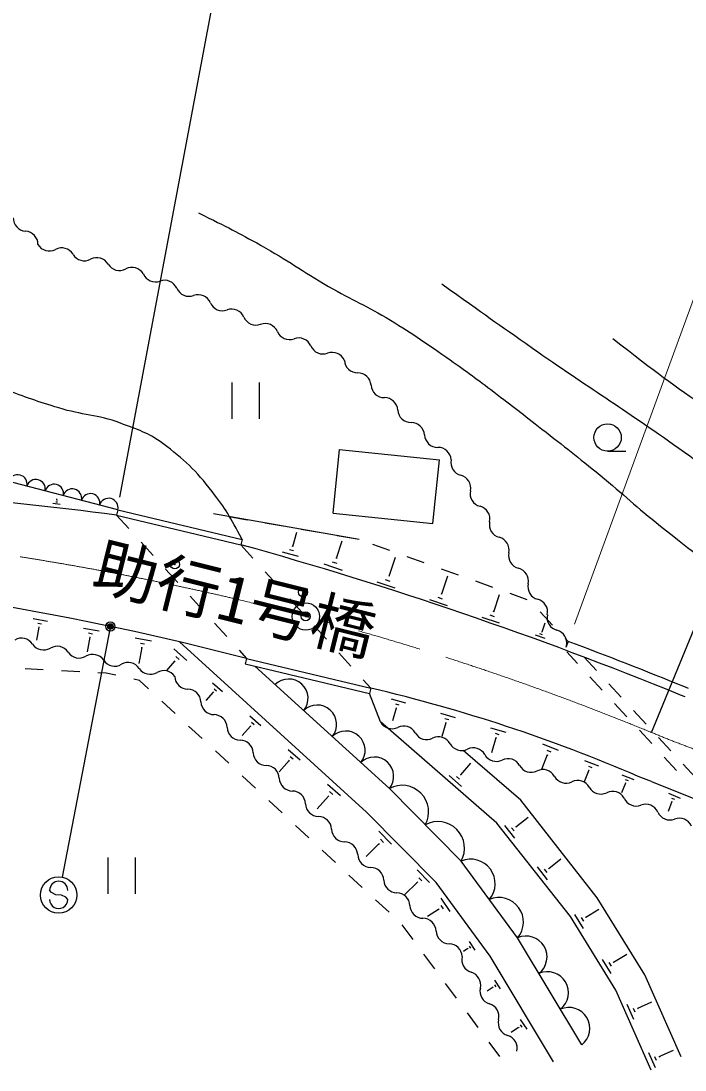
# Model space of a CAD drawing. Units: millimetres, scale not verified. Extents: x 40000 to 680000, y 20000 to 380000.
# Drawn here: x 347414 to 383818, y 261015 to 318554 of the extents above; entities that cross this region are included whole.
import ezdxf
from ezdxf.enums import TextEntityAlignment as Align

# ---------------------------------------------------------------- set-up
doc = ezdxf.new("R2010")
doc.units = ezdxf.units.MM
doc.header["$LTSCALE"] = 1000
doc.header["$PDMODE"] = 32
doc.header["$PDSIZE"] = 500
doc.linetypes.add('CHAIN', pattern=[18.5, 12, -1.5, 3.5, -1.5])
for name, color, linetype, lineweight in [('S-BGD', 7, 'Continuous', 25), ('S-BMK', 2, 'CHAIN', 13), ('S-BMK-SRVR', 3, 'Continuous', 25), ('S-STR-HTXT', 7, 'Continuous', 13), ('S-STR-STRC', 7, 'Continuous', 25)]:
    doc.layers.add(name, color=color, linetype=linetype, lineweight=lineweight)
doc.layers.add('S-OTRS', color=6, linetype='Continuous')
doc.styles.add('ＭＳ ゴシック', font='')
doc.styles.get('ＭＳ ゴシック').set_extended_font_data('MS Gothic')

msp = doc.modelspace()

# ---------------------------------------------------------------- linework, layer by layer
at = {"layer": 'S-BGD'}
for p, q in [((381972, 279532), (393395, 307272)), ((358975, 298730), (358975, 296730)), ((360475, 298730), (360475, 296730)), ((352723, 291745), (335769, 296133)), ((364521, 291561), (364882, 295042)), ((364882, 295042), (370353, 294475)), ((379575, 294962), (380575, 294962)), ((369992, 290994), (370353, 294475)), ((349378, 292280), (349386, 292352)), ((349156, 292104), (349554, 292059)), ((349317, 292187), (349416, 292175)), ((349365, 292282), (349390, 292279)), ((352723, 291745), (352653, 291453)), ((352723, 291745), (359531, 290120)), ((352653, 291453), (359462, 289828)), ((352653, 291453), (353325, 290712)), ((365957, 290119), (357969, 291527)), ((358832, 291375), (359817, 291201)), ((364521, 291561), (369992, 290994)), ((360802, 291027), (361787, 290854)), ((362771, 290680), (363756, 290507)), ((359531, 290120), (359462, 289828)), ((362315, 289736), (362542, 290518)), ((364708, 289084), (365026, 290032)), ((364741, 290333), (365726, 290160)), ((353996, 289971), (354667, 289230)), ((359462, 289828), (360133, 289087)), ((362625, 289173), (361753, 289426)), ((362361, 289486), (362143, 289549)), ((362343, 289728), (362288, 289744)), ((366677, 289861), (367619, 289524)), ((364749, 288793), (364499, 288876)), ((364739, 289074), (364677, 289094)), ((367605, 288109), (367951, 289139)), ((368560, 289186), (369502, 288849)), ((355339, 288489), (356010, 287748)), ((360804, 288346), (361476, 287605)), ((365039, 288417), (364041, 288753)), ((370443, 288512), (371385, 288175)), ((367936, 287444), (366940, 287778)), ((367646, 287818), (367397, 287902)), ((367636, 288099), (367574, 288120)), ((370483, 287126), (370815, 288114)), ((372326, 287838), (373268, 287501)), ((370513, 287116), (370453, 287136)), ((374209, 287163), (375150, 286826)), ((356682, 287007), (357353, 286266)), ((362147, 286864), (362819, 286123)), ((370804, 286480), (369836, 286805)), ((370523, 286844), (370281, 286925)), ((373333, 286153), (373650, 287098)), ((373362, 286143), (373303, 286163)), ((375869, 286148), (376557, 285422)), ((348073, 285781), (348870, 285630)), ((348334, 285525), (348534, 285487)), ((358025, 285525), (358696, 284784)), ((373645, 285525), (372705, 285841)), ((373371, 285878), (373136, 285957)), ((375979, 285045), (376144, 285537)), ((348396, 285306), (348260, 284586)), ((348371, 285311), (348421, 285302)), ((350843, 285258), (351694, 285098)), ((351122, 284985), (351335, 284945)), ((363490, 285382), (364162, 284641)), ((376160, 284679), (375613, 284863)), ((376001, 284885), (375864, 284931)), ((375996, 285039), (375961, 285051)), ((351188, 284753), (351037, 283953)), ((351162, 284758), (351215, 284748)), ((353667, 284726), (354570, 284555)), ((353963, 284436), (354189, 284393)), ((366362, 275151), (356112, 284496)), ((377246, 284697), (377410, 284523)), ((377410, 284523), (377290, 284194)), ((354033, 284189), (353867, 283308)), ((354005, 284194), (354062, 284183)), ((355794, 284108), (356511, 283478)), ((355905, 283692), (356085, 283535)), ((359368, 284043), (359783, 283585)), ((364833, 283900), (365505, 283159)), ((377340, 283943), (377918, 283319)), ((355837, 283434), (355393, 282929)), ((355815, 283454), (355860, 283415)), ((359783, 283585), (359713, 283293)), ((359713, 283293), (366522, 281668)), ((359783, 283585), (366591, 281960)), ((367609, 276450), (360241, 283167)), ((378283, 283661), (378963, 282927)), ((348637, 282966), (347639, 283020)), ((350634, 282858), (349636, 282912)), ((352092, 282780), (351633, 282804)), ((352620, 282665), (352092, 282780)), ((378597, 282586), (379277, 281852)), ((353917, 282384), (353597, 282453)), ((354410, 281926), (353917, 282384)), ((357916, 282243), (358456, 281768)), ((366176, 282418), (366591, 281960)), ((366591, 281960), (366522, 281668)), ((379642, 282193), (380321, 281459)), ((384002, 281948), (383761, 282043)), ((357948, 281735), (357554, 281286)), ((357932, 281750), (357965, 281720)), ((358000, 281930), (358135, 281811)), ((367117, 280108), (366522, 281668)), ((367704, 281375), (368489, 281147)), ((383818, 281483), (383575, 281579)), ((355874, 280564), (355142, 281245)), ((367982, 280869), (367776, 280163)), ((367941, 281093), (368137, 281036)), ((367957, 280876), (368006, 280861)), ((379956, 281118), (380635, 280384)), ((359965, 280441), (360559, 279920)), ((370413, 280586), (371224, 280349)), ((370658, 280294), (370861, 280235)), ((381001, 280726), (381680, 279992)), ((357339, 279202), (356606, 279883)), ((360001, 279884), (359536, 279354)), ((359983, 279900), (360020, 279867)), ((360057, 280097), (360206, 279967)), ((373499, 274561), (367117, 280108)), ((370700, 280062), (370483, 279317)), ((370675, 280069), (370725, 280055)), ((373148, 279789), (374002, 279540)), ((381315, 279650), (381994, 278917)), ((373451, 279238), (373210, 278414)), ((373406, 279482), (373619, 279420)), ((373424, 279245), (373477, 279230)), ((382359, 279258), (383039, 278524)), ((358803, 277840), (358071, 278521)), ((362068, 278592), (362716, 278023)), ((374809, 275808), (371659, 278546)), ((376003, 278901), (376870, 278562)), ((376243, 278557), (376460, 278472)), ((362108, 277984), (361569, 277371)), ((362087, 278002), (362128, 277966)), ((362169, 278217), (362331, 278075)), ((376267, 278298), (375954, 277498)), ((376240, 278308), (376294, 278287)), ((378316, 277989), (379075, 277692)), ((382674, 278183), (383353, 277449)), ((371522, 277207), (372080, 277848)), ((378547, 277461), (378296, 276819)), ((378524, 277470), (378571, 277452)), ((378527, 277688), (378716, 277614)), ((383718, 277791), (384398, 277057)), ((360268, 276478), (359535, 277159)), ((370887, 277162), (371567, 276572)), ((371290, 277111), (371460, 276963)), ((371501, 277225), (371544, 277188)), ((380359, 277214), (381013, 276952)), ((380534, 276764), (380575, 276747)), ((380538, 276952), (380702, 276886)), ((381980, 276833), (381250, 277122)), ((381980, 276833), (402829, 268481)), ((364226, 276695), (364930, 276077)), ((364336, 276288), (364512, 276133)), ((371540, 272472), (367609, 276450)), ((380555, 276755), (380341, 276223)), ((382906, 276193), (383560, 275931)), ((361732, 275116), (361000, 275797)), ((364269, 276035), (363656, 275337)), ((364247, 276054), (364291, 276015)), ((379011, 270464), (374809, 275808)), ((383102, 275735), (382889, 275203)), ((383082, 275743), (383123, 275727)), ((383086, 275931), (383249, 275866)), ((370168, 271300), (366362, 275151)), ((377533, 269432), (373499, 274561)), ((374552, 274355), (375220, 274880)), ((363197, 273754), (362464, 274435)), ((367035, 274114), (367732, 273409)), ((373920, 274431), (374477, 273723)), ((374306, 274304), (374445, 274128)), ((374535, 274377), (374569, 274333)), ((367031, 273413), (366335, 272725)), ((367009, 273435), (367053, 273391)), ((367120, 273676), (367295, 273499)), ((364661, 272391), (363929, 273073)), ((352175, 272677), (352175, 270677)), ((353675, 272677), (353675, 270677)), ((374639, 268264), (371540, 272472)), ((376345, 272075), (377013, 272601)), ((366126, 271029), (365393, 271710)), ((369135, 271990), (369813, 271304)), ((375713, 272151), (376269, 271444)), ((376098, 272025), (376237, 271848)), ((376327, 272098), (376362, 272053)), ((369131, 271308), (368464, 270649)), ((369110, 271330), (369152, 271287)), ((369218, 271563), (369387, 271392)), ((373138, 267266), (370168, 271300)), ((370435, 270436), (370917, 269701)), ((381619, 266239), (379011, 270464)), ((367590, 269667), (366858, 270348)), ((370432, 270040), (370552, 269856)), ((370308, 269828), (369704, 269432)), ((370293, 269851), (370323, 269805)), ((380023, 265398), (377533, 269432)), ((377757, 269546), (378229, 268780)), ((378125, 269377), (378244, 269185)), ((378361, 269423), (378391, 269375)), ((378376, 269399), (379099, 269846)), ((368909, 268175), (368314, 268979)), ((378154, 262391), (374639, 268264)), ((371904, 267677), (371665, 267520)), ((371895, 267692), (371914, 267662)), ((371984, 267814), (372061, 267695)), ((371986, 268068), (372296, 267595)), ((370100, 266568), (369505, 267372)), ((376609, 261466), (373138, 267266)), ((379280, 267078), (379753, 266312)), ((379899, 266932), (380623, 267378)), ((379649, 266909), (379767, 266718)), ((379884, 266956), (379914, 266908)), ((373374, 265948), (373688, 265470)), ((383611, 261745), (381619, 266239)), ((371291, 264962), (370695, 265765)), ((373292, 265553), (372979, 265348)), ((373282, 265568), (373302, 265538)), ((373372, 265691), (373451, 265571)), ((381966, 261015), (380023, 265398)), ((381229, 264405), (382006, 264749)), ((372482, 263355), (371886, 264158)), ((380636, 264634), (381000, 263811)), ((380978, 264416), (381069, 264211)), ((381218, 264430), (381241, 264379)), ((374788, 263790), (375142, 263250)), ((374695, 263344), (374287, 263077)), ((374684, 263360), (374706, 263327)), ((374786, 263499), (374874, 263364)), ((373673, 261748), (373077, 262551)), ((381811, 261982), (382175, 261159)), ((382404, 261753), (383181, 262098)), ((382153, 261765), (382244, 261559)), ((382393, 261779), (382416, 261728))]:
    msp.add_line(p, q, dxfattribs=at)
msp.add_circle((379575, 295712), 750, dxfattribs=at)
for centre, radius, start, end in [((347712, 307750), 725, 179.00469, 266.21033), ((347616, 306303), 725, 359.00469, 86.21033), ((348964, 306662), 725, 210.85594, 298.06158), ((349646, 305383), 725, 30.85594, 118.06158), ((350890, 306126), 725, 210.85594, 298.06158), ((351573, 304847), 725, 30.85594, 118.06158), ((352817, 305590), 725, 210.85594, 298.06158), ((353499, 304311), 725, 30.85594, 118.06158), ((354789, 304967), 725, 203.1042, 290.30984), ((355292, 303607), 725, 23.1042, 110.30984), ((356626, 304176), 725, 203.1042, 290.30984), ((357129, 302816), 725, 23.1042, 110.30984), ((358463, 303385), 725, 203.1042, 290.30984), ((358966, 302026), 725, 23.1042, 110.30984), ((360300, 302595), 725, 203.1042, 290.30984), ((360803, 301235), 725, 23.1042, 110.30984), ((362137, 301804), 725, 203.1042, 290.30984), ((362640, 300444), 725, 23.1042, 110.30984), ((363974, 301013), 725, 203.1042, 290.30984), ((364477, 299653), 725, 23.1042, 110.30984), ((365867, 299981), 725, 183.42472, 270.63035), ((365883, 298531), 725, 3.42472, 90.63035), ((367331, 298618), 725, 183.42472, 270.63035), ((367347, 297168), 725, 3.42472, 90.63035), ((368794, 297254), 725, 183.42472, 270.63035), ((368810, 295804), 725, 3.42472, 90.63035), ((370258, 295891), 725, 183.42472, 270.63035), ((370273, 294441), 725, 3.42472, 90.63035), ((371707, 294336), 725, 168.2184, 255.42404), ((347234, 293150), 515, 347.16358, 163.8131), ((371342, 292933), 725, 348.2184, 75.42404), ((316372, 5947), 287802, 82.75791, 86.96602), ((348231, 292892), 515, 347.16358, 163.8131), ((349228, 292633), 515, 347.16358, 163.8131), ((350226, 292375), 515, 347.16358, 163.8131), ((351223, 292117), 515, 347.16358, 163.8131), ((352220, 291859), 515, 347.16358, 163.8131), ((372761, 292637), 725, 168.2184, 255.42404), ((372397, 291234), 725, 348.2184, 75.42404), ((373816, 290938), 725, 168.2184, 255.42404), ((373451, 289534), 725, 348.2184, 75.42404), ((300650, 78540), 219320, 67.784, 74.44563), ((374871, 289238), 725, 168.2184, 255.42404), ((318786, 126226), 162611, 75.3973, 85.57688), ((374506, 287835), 725, 348.2184, 75.42404), ((375925, 287539), 725, 168.2184, 255.42404), ((375560, 286135), 725, 348.2184, 75.42404), ((376980, 285839), 725, 168.2184, 255.42404), ((376615, 284436), 725, 348.2184, 75.42404), ((347444, 283977), 725, 33.5584, 120.76404), ((348652, 284779), 725, 213.5584, 300.76404), ((349394, 283533), 725, 33.5584, 120.76404), ((300650, 78540), 219820, 67.78474, 69.56192), ((350602, 284334), 725, 213.5584, 300.76404), ((351344, 283088), 725, 33.5584, 120.76404), ((352552, 283890), 725, 213.5584, 300.76404), ((353294, 282644), 725, 33.5584, 120.76404), ((354502, 283445), 725, 213.5584, 300.76404), ((355244, 282199), 725, 33.5584, 120.76404), ((356573, 282627), 725, 182.12452, 269.33016), ((362091, 281401), 1061, 320.83726, 134.4551), ((346645, 196903), 87364, 66.66507, 76.80224), ((356556, 281177), 725, 2.12452, 89.33016), ((358005, 281231), 725, 182.12452, 269.33016), ((363656, 279974), 1061, 320.83726, 134.4551), ((357988, 279781), 725, 2.12452, 89.33016), ((359437, 279835), 725, 182.12452, 269.33016), ((367751, 280459), 725, 209.02362, 296.22926), ((368392, 279159), 725, 29.02362, 116.22926), ((359420, 278385), 725, 2.12452, 89.33016), ((365222, 278547), 1061, 320.83726, 134.4551), ((369660, 279862), 725, 209.02362, 296.22926), ((370301, 278562), 725, 29.02362, 116.22926), ((371569, 279265), 725, 209.02362, 296.22926), ((372210, 277964), 725, 29.02362, 116.22926), ((360869, 278439), 725, 182.12452, 269.33016), ((366787, 277120), 1061, 320.83726, 134.4551), ((373477, 278668), 725, 209.02362, 296.22926), ((374118, 277367), 725, 29.02362, 116.22926), ((360852, 276989), 725, 2.12452, 89.33016), ((375386, 278071), 725, 209.02362, 296.22926), ((376027, 276770), 725, 29.02362, 116.22926), ((362301, 277043), 725, 182.12452, 269.33016), ((377295, 277473), 725, 209.02362, 296.22926), ((377936, 276173), 725, 29.02362, 116.22926), ((362284, 275593), 725, 2.12452, 89.33016), ((368309, 275176), 1454, 330.5567, 118.77318), ((379204, 276876), 725, 209.02362, 296.22926), ((379845, 275576), 725, 29.02362, 116.22926), ((363733, 275646), 725, 182.12452, 269.33016), ((381141, 276221), 725, 203.88319, 291.08883), ((381663, 274868), 725, 23.88319, 111.08883), ((382989, 275455), 725, 203.88319, 291.08883), ((363716, 274197), 725, 2.12452, 89.33016), ((370274, 273187), 1454, 330.5567, 118.77318), ((383511, 274102), 725, 23.88319, 111.08883), ((365165, 274250), 725, 182.12452, 269.33016), ((365148, 272800), 725, 2.12452, 89.33016), ((366597, 272854), 725, 182.12452, 269.33016), ((372068, 271239), 1342, 319.5665, 113.15923), ((366580, 271404), 725, 2.12452, 89.33016), ((368029, 271458), 725, 182.12452, 269.33016), ((368012, 270008), 725, 2.12452, 89.33016), ((373617, 269134), 1342, 319.5665, 113.15923), ((369461, 270062), 725, 182.12452, 269.33016), ((369444, 268612), 725, 2.12452, 89.33016), ((370893, 268666), 725, 182.12452, 269.33016), ((375104, 267213), 1149, 307.93282, 113.86191), ((370876, 267216), 725, 2.12452, 89.33016), ((372305, 267071), 725, 166.32883, 253.53447), ((376275, 265255), 1149, 307.93282, 113.86191), ((371894, 265681), 725, 346.32883, 73.53447), ((373303, 265338), 725, 166.32883, 253.53447), ((372892, 263948), 725, 346.32883, 73.53447), ((377447, 263297), 1149, 307.93282, 113.86191), ((374301, 263605), 725, 166.32883, 253.53447), ((373890, 262214), 725, 346.32883, 73.53447)]:
    msp.add_arc(centre, radius, start, end, dxfattribs=at)
for points, knots in [([(359531, 290120), (358883, 291361), (358635, 291785), (357898, 292739), (356993, 293909), (356376, 294503), (355186, 295381), (354378, 295977), (353808, 296139), (352869, 296493), (351595, 296973), (350786, 296927), (349485, 297328), (348322, 297686), (347675, 297905), (346542, 298347), (344562, 299120), (343403, 299465), (341536, 300479), (340065, 301279), (339232, 301749), (337944, 302820), (336885, 303700), (336413, 304333), (335534, 305392), (334541, 306588), (333936, 307239), (333170, 308591), (332326, 310079), (332018, 311002), (331408, 312600), (331015, 313632), (330856, 314233), (330528, 315288), (330214, 316298), (330109, 316885), (329763, 317884), (329179, 319572), (328826, 320144), (327839, 322032)], [0, 0, 0, 0, 1, 1, 1, 2, 2, 2, 3, 3, 3, 4, 4, 4, 5, 5, 5, 6, 6, 6, 7, 7, 7, 8, 8, 8, 9, 9, 9, 10, 10, 10, 11, 11, 11, 12, 12, 12, 13, 13, 13, 13]), ([(379861, 301131), (382337, 299211), (383037, 298664), (385176, 297228), (387231, 295849), (388450, 295179), (390573, 293907), (392637, 292670), (393808, 292004), (395888, 290793), (397539, 289831), (398421, 289214), (400122, 288343), (402120, 287321), (403300, 286865), (405395, 286060), (407248, 285348), (408320, 285040), (410212, 284440), (411889, 283909), (412810, 283529), (414530, 283153), (416481, 282727), (417602, 282588), (419595, 282448), (421731, 282298), (422934, 282342), (425075, 282323), (428627, 282292), (430617, 282365), (434168, 282406), (436195, 282430), (437332, 282421), (439358, 282489), (442591, 282598), (444397, 282795), (447620, 283070), (449051, 283193), (449847, 283321), (451274, 283486), (454032, 283803), (455576, 283984), (458332, 284316), (460425, 284568), (461595, 284733), (463688, 284980), (465600, 285206), (466682, 285242), (468588, 285520), (470334, 285775), (471310, 285952), (473030, 286350), (475400, 286899), (476686, 287372), (479009, 288094), (480630, 288598), (481536, 288893), (483119, 289506), (485989, 290617), (487503, 291464), (490302, 292744), (492598, 293795), (493860, 294435), (496156, 295485), (499067, 296816), (500685, 297593), (503630, 298848), (505436, 299617), (506418, 300135), (508280, 300758), (511516, 301840), (513387, 302263), (516667, 303207), (518709, 303795), (519845, 304154), (521898, 304702), (525311, 305612), (527227, 306106), (530659, 306944), (532634, 307426), (533752, 307651), (535724, 308148), (539414, 309077), (541402, 309898), (545107, 310764), (547179, 311248), (548423, 311156), (550463, 311760), (551327, 312016), (551645, 312103), (552652, 312488)], [0, 0, 0, 0, 1, 1, 1, 2, 2, 2, 3, 3, 3, 4, 4, 4, 5, 5, 5, 6, 6, 6, 7, 7, 7, 8, 8, 8, 9, 9, 9, 10, 10, 10, 11, 11, 11, 12, 12, 12, 13, 13, 13, 14, 14, 14, 15, 15, 15, 16, 16, 16, 17, 17, 17, 18, 18, 18, 19, 19, 19, 20, 20, 20, 21, 21, 21, 22, 22, 22, 23, 23, 23, 24, 24, 24, 25, 25, 25, 26, 26, 26, 27, 27, 27, 28, 28, 28, 29, 29, 29, 30, 30, 30, 30]), ([(357146, 308027), (358801, 307212), (359257, 306981), (360574, 306246), (362050, 305421), (362811, 304846), (364274, 303999), (365581, 303242), (366375, 302927), (367663, 302139), (368972, 301340), (369679, 300849), (370937, 299970), (371890, 299303), (372409, 298908), (373338, 298208), (374377, 297426), (374949, 296975), (375972, 296174), (377228, 295192), (377932, 294643), (379168, 293637), (380480, 292569), (381147, 291888), (382480, 290848), (384255, 289462), (385220, 288633), (387129, 287439), (389636, 285870), (391179, 285220), (393869, 283991), (395293, 283341), (396145, 283103), (397626, 282597), (400380, 281656), (401927, 281119), (404754, 280427), (407957, 279644), (409146, 279509), (413072, 278990)], [0, 0, 0, 0, 1, 1, 1, 2, 2, 2, 3, 3, 3, 4, 4, 4, 5, 5, 5, 6, 6, 6, 7, 7, 7, 8, 8, 8, 9, 9, 9, 10, 10, 10, 11, 11, 11, 12, 12, 12, 13, 13, 13, 13]), ([(444237, 281164), (440425, 281019), (439430, 280982), (436348, 280932), (433162, 280880), (431375, 280996), (428189, 280911), (426209, 280859), (425105, 280656), (423124, 280662), (421353, 280668), (420363, 280798), (418599, 280953), (416468, 281140), (415277, 281276), (413159, 281576), (410195, 281996), (408465, 281982), (405603, 282863), (403069, 283643), (401772, 284429), (399375, 285562), (397099, 286637), (395847, 287289), (393645, 288509), (391325, 289796), (389996, 290479), (387791, 291955), (386056, 293118), (385175, 293899), (383473, 295111), (380384, 297310), (378566, 298417), (375460, 300591), (373507, 301959), (372885, 302396), (370478, 304121)], [0, 0, 0, 0, 1, 1, 1, 2, 2, 2, 3, 3, 3, 4, 4, 4, 5, 5, 5, 6, 6, 6, 7, 7, 7, 8, 8, 8, 9, 9, 9, 10, 10, 10, 11, 11, 11, 12, 12, 12, 12])]:
    msp.add_open_spline(points, degree=3, knots=knots, dxfattribs=at)
at = {"layer": 'S-BMK'}
for centre, radius, start, end in [((322570, 131097), 160000, 76.78583, 97.91373), ((324856, 140832), 150000, 75.54438, 76.78583), ((324856, 140832), 150000, 67.61857, 74.97142), ((408626, 344259), 70000, 247.61857, 272.58322)]:
    msp.add_arc(centre, radius, start, end, dxfattribs=at)
at = {"layer": 'S-BMK-SRVR'}
msp.add_circle((363026, 285894), 750, dxfattribs=at)
msp.add_point((363026, 285894), dxfattribs=at)
at = {"layer": 'S-OTRS'}
for p in [(355848, 288746), (362875, 287217)]:
    msp.add_point(p, dxfattribs=at)
at = {"layer": 'S-STR-HTXT'}
msp.add_line((377754, 285462), (388402, 314576), dxfattribs=at)
at = {"layer": 'S-STR-STRC'}
for p, q in [((352837, 292436), (358560, 322940)), ((352289, 285195), (349666, 271596)), ((349081, 270755), (348982, 270873)), ((349326, 270615), (349081, 270755)), ((349627, 270613), (349326, 270615)), ((349872, 270501), (349627, 270613)), ((349978, 270365), (349872, 270501))]:
    msp.add_line(p, q, dxfattribs=at)
for centre, radius in [((352317, 285343), 150), ((352317, 285343), 120), ((352317, 285343), 90), ((352317, 285343), 60), ((352317, 285343), 30), ((349477, 270614), 1000)]:
    msp.add_circle(centre, radius, dxfattribs=at)
for centre, start, end in [((349482, 270869), 359.55488, 179.55488), ((349478, 270369), 179.55488, 359.55488)]:
    msp.add_arc(centre, 500, start, end, dxfattribs=at)
msp.add_point((352317, 285343), dxfattribs=at)

# ---------------------------------------------------------------- texts
at = {"layer": 'S-BGD', "style": 'ＭＳ ゴシック'}
msp.add_text('助行1号橋', height=2566, rotation=346.022, dxfattribs=at).set_placement((359145, 286860), align=Align.MIDDLE_CENTER)

doc.saveas('drawing.dxf')
